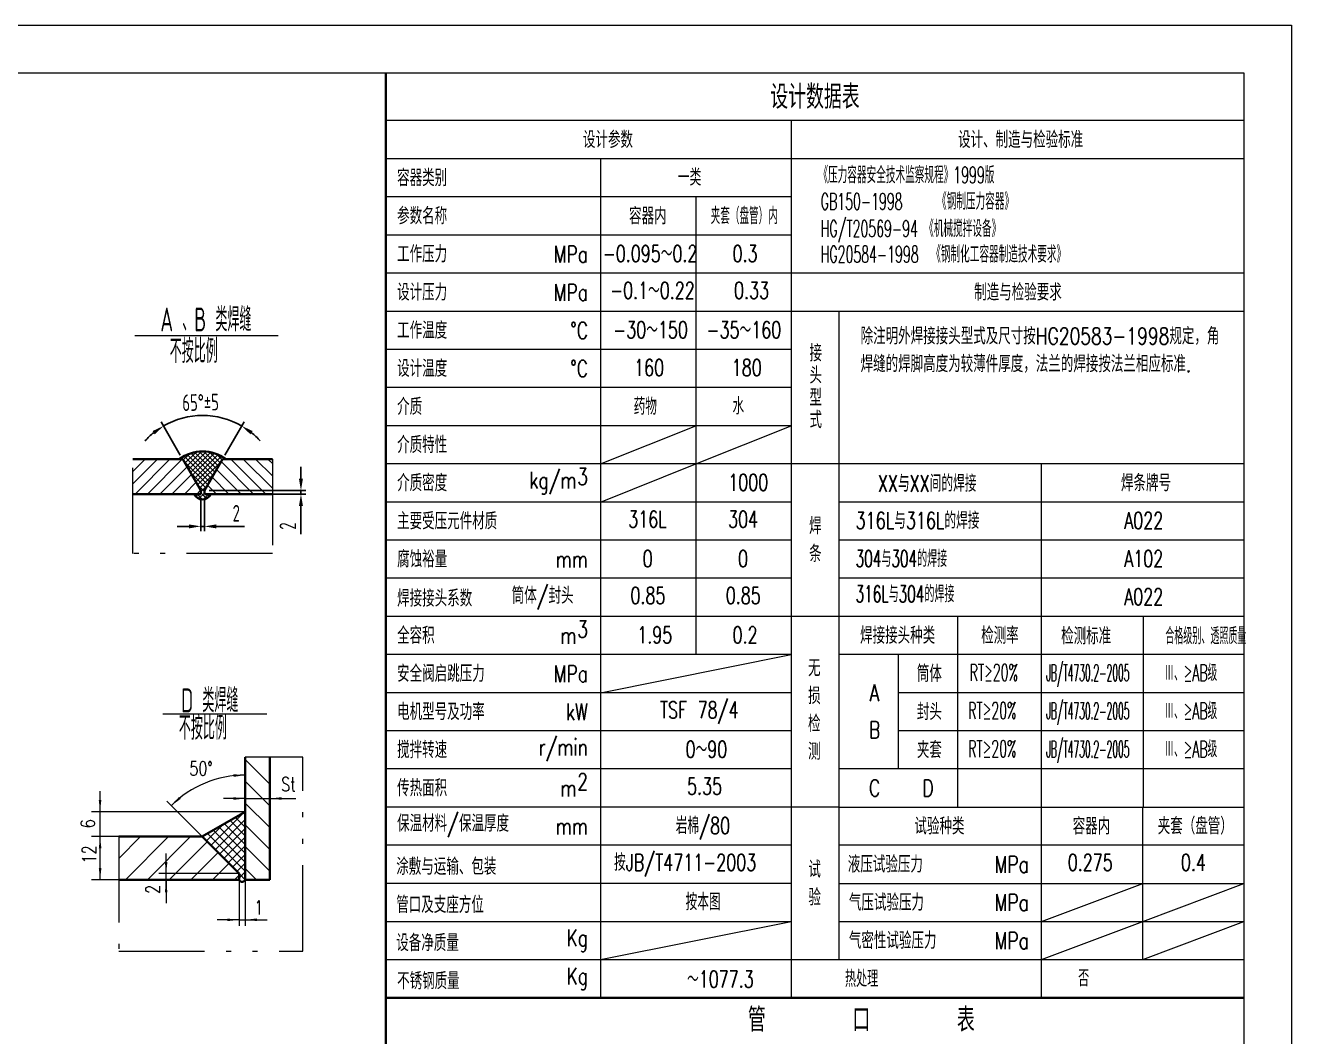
# Model space of a CAD drawing. Header units: millimetres. Extents: x -5840 to 100, y -65 to 8345.
# Drawn here: x -2557 to 100, y 6224 to 8345 of the extents above; entities that cross this region are included whole.
import ezdxf
from ezdxf.enums import TextEntityAlignment as Align

# ---------------------------------------------------------------- set-up
doc = ezdxf.new("R2010")
doc.units = ezdxf.units.MM
doc.linetypes.add('ACAD_ISO12W100', pattern=[22.4, 12, -3, 0.7, -3, 0.7, -3])
doc.layers.get('Defpoints').update_dxf_attribs({"color": 2})
for name, color, linetype, lineweight in [('中粗线', 4, 'Continuous', 35), ('双点划线', 3, 'ACAD_ISO12W100', 18), ('文本', 7, 'Continuous', 18), ('标注', 7, 'Continuous', 18), ('细实线', 7, 'Continuous', 18)]:
    doc.layers.add(name, color=color, linetype=linetype, lineweight=lineweight)
doc.styles.add('HGCAD', font='gbenor.shx', dxfattribs={"width": 0.75, "bigfont": 'gbcbig.shx'})
doc.styles.add('HZ', font='txt', dxfattribs={"width": 0.75, "bigfont": 'hztxt'})
doc.styles.add('HZTXT', font='TXT.SHX', dxfattribs={"width": 0.75, "bigfont": 'HZTXT'})
doc.styles.add('汉字', font='romans.shx', dxfattribs={"width": 0.7, "height": 3, "bigfont": 'hzdx.shx'})
doc.dimstyles.new('HGCAD$0', dxfattribs={"dimscale": 15, "dimtxt": 3.5, "dimasz": 2.5, "dimexe": 1, "dimexo": 1, "dimgap": 1, "dimtad": 1, "dimdec": 0, "dimdsep": 46, "dimtxsty": 'HGCAD', "dimcen": 0, "dimadec": 0, "dimazin": 0, "dimtfac": 1, "dimtmove": 0, "dimatfit": 0, "dimfxl": 0, "dimarcsym": 0})
doc.dimstyles.new('HGCAD$2', dxfattribs={"dimscale": 15, "dimtxt": 3.5, "dimasz": 2.5, "dimexe": 1, "dimexo": 1, "dimgap": 1, "dimtad": 2, "dimtih": 1, "dimdec": 0, "dimdsep": 46, "dimtxsty": 'HGCAD', "dimcen": 0, "dimadec": 0, "dimazin": 0, "dimtfac": 1, "dimtmove": 0, "dimatfit": 0, "dimfxl": 0, "dimarcsym": 0})

# ---------------------------------------------------------------- blocks, each defined once
blk = doc.blocks.new('HGCAD#HGTFTK~A1Z~HGCAD图框')
at = {"layer": '细实线', "color": 7}
blk.add_lwpolyline([(10, -10), (-584, -10), (-584, 831), (10, 831)], close=True, dxfattribs=at)
at = {"layer": '细实线', "color": 2}
blk.add_lwpolyline([(0, 0), (-559, 0), (-559, 821), (0, 821)], close=True, dxfattribs=at)
blk = doc.blocks.new('*D45')
at = {"layer": 'Defpoints', "color": 0, "ltscale": 10}
for p in [(-2156.2, 7524.1), (-2226.4, 7434.9), (-2143, 7434.9), (-2188.3, 7369), (-2181, 7369)]:
    blk.add_point(p, dxfattribs=at)
at = {"layer": '标注', "color": 0, "lineweight": -2, "ltscale": 10}
for p, q in [((-2231.4, 7443.6), (-2271.6, 7513.3)), ((-2138, 7443.6), (-2097.7, 7513.3))]:
    blk.add_line(p, q, dxfattribs=at)
for start, end in [(59.9999, 120.0001), (128.7473, 137.4946), (42.5054, 51.2527)]:
    blk.add_arc((-2184.7, 7362.7), 163.9, start, end, dxfattribs=at)
at = {"layer": '标注', "color": 0, "ltscale": 10}
for points in [[(-2289.6, 7494), (-2284.9, 7487.1), (-2266.6, 7504.7)], [(-2084.4, 7487.1), (-2079.7, 7494), (-2102.7, 7504.7)]]:
    blk.add_solid(points, dxfattribs=at)
at = {"layer": '标注', "color": 0, "ltscale": 10, "insert": (-2188.9, 7554.1), "char_height": 35, "attachment_point": 5, "rotation": 1.2705, "style": 'HGCAD'}
blk.add_mtext('65%%D%%P5', dxfattribs=at)
blk = doc.blocks.new('*D46')
at = {"layer": 'Defpoints', "color": 0, "ltscale": 10}
for p in [(-2188.3, 7361.7), (-2181, 7361.7), (-2181, 7294)]:
    blk.add_point(p, dxfattribs=at)
at = {"layer": '标注', "color": 0, "lineweight": -2, "ltscale": 10}
for p, q in [((-2188.3, 7351.7), (-2188.3, 7284)), ((-2181, 7351.7), (-2181, 7284)), ((-2213.3, 7294), (-2238.3, 7294)), ((-2188.3, 7294), (-2181, 7294)), ((-2156, 7294), (-2096.9, 7294))]:
    blk.add_line(p, q, dxfattribs=at)
at = {"layer": '标注', "color": 0, "ltscale": 10}
for points in [[(-2213.3, 7298.1), (-2213.3, 7289.8), (-2188.3, 7294)], [(-2156, 7298.1), (-2156, 7289.8), (-2181, 7294)]]:
    blk.add_solid(points, dxfattribs=at)
at = {"layer": '标注', "color": 0, "ltscale": 10, "insert": (-2114, 7321.5), "char_height": 35, "attachment_point": 5, "style": 'HGCAD'}
blk.add_mtext('2', dxfattribs=at)
blk = doc.blocks.new('*D47')
at = {"layer": 'Defpoints', "color": 0, "ltscale": 10}
for p in [(-2181, 7369), (-2181, 7361.7), (-1978.4, 7361.7)]:
    blk.add_point(p, dxfattribs=at)
at = {"layer": '标注', "color": 0, "lineweight": -2, "ltscale": 10}
for p, q in [((-1978.4, 7394), (-1978.4, 7419)), ((-2171, 7369), (-1968.4, 7369)), ((-2171, 7361.7), (-1968.4, 7361.7)), ((-1978.4, 7369), (-1978.4, 7361.7)), ((-1978.4, 7336.7), (-1978.4, 7277.6))]:
    blk.add_line(p, q, dxfattribs=at)
at = {"layer": '标注', "color": 0, "ltscale": 10}
for points in [[(-1982.6, 7394), (-1974.2, 7394), (-1978.4, 7369)], [(-1982.6, 7336.7), (-1974.2, 7336.7), (-1978.4, 7361.7)]]:
    blk.add_solid(points, dxfattribs=at)
at = {"layer": '标注', "color": 0, "ltscale": 10, "insert": (-2005.9, 7294.7), "char_height": 35, "attachment_point": 5, "rotation": 90, "style": 'HGCAD'}
blk.add_mtext('2', dxfattribs=at)

msp = doc.modelspace()

# ---------------------------------------------------------------- linework, layer by layer
at = {"layer": 'Defpoints', "color": 0, "linetype": 'ByBlock'}
for p in [(-2331.1, 7434.9), (-2226.4, 7434.9), (-2143, 7434.9), (-2331.1, 7361.7), (-2188.3, 7369), (-2188.3, 7361.7), (-2181, 7369), (-2181, 7361.7), (-2104.6, 7369), (-2038.2, 7361.7)]:
    msp.add_point(p, dxfattribs=at)
at = {"layer": '中粗线'}
for p, q in [((-1800, 8245.1), (-1800, 4733.3)), ((-2226.4, 7434.9), (-2331.1, 7434.9)), ((-2188.3, 7369), (-2226.4, 7434.9)), ((-2181, 7369), (-2143, 7434.9)), ((-2143, 7434.9), (-2038.2, 7434.9)), ((-2331.1, 7361.7), (-2188.3, 7361.7)), ((-2188.3, 7361.7), (-2188.3, 7369)), ((-2181, 7361.7), (-2181, 7369)), ((-2038.2, 7361.7), (-2181, 7361.7)), ((-2095.3, 6552.7), (-2095.6, 6809.8)), ((-2043.6, 6552.7), (-2043.6, 6809.8)), ((-2095.5, 6695.3), (-2185.7, 6643.1)), ((-2185.7, 6643.1), (-2360.4, 6643.1)), ((-2108.2, 6565.6), (-2185.7, 6643.1)), ((-2108.2, 6552.7), (-2108.2, 6565.6)), ((-2360.4, 6552.7), (-2108.2, 6552.7)), ((-2095.3, 6552.7), (-2043.6, 6552.7)), ((-1800, 6305.1), (0, 6305.1))]:
    msp.add_line(p, q, dxfattribs=at)
for centre, radius, start, end in [((-2184.7, 7369.6), 81.7, 53.1301, 126.8699), ((-2184.7, 7370.2), 19.6, 205.6959, 334.3041), ((-2101.8, 6555.3), 6.97, 202.4306, 337.5694)]:
    msp.add_arc(centre, radius, start, end, dxfattribs=at)
at = {"layer": '双点划线', "ltscale": 15}
for p, q in [((-2331.3, 7237.1), (-2331.3, 7435.5)), ((-2038.2, 7434.9), (-2038.2, 7237.1)), ((-2038.2, 7237.1), (-2331.3, 7237.1)), ((-1974.1, 6809.8), (-2095.6, 6809.8)), ((-1974.1, 6403.2), (-1974.1, 6809.8)), ((-2360.4, 6643.1), (-2360.4, 6403.2)), ((-2360.4, 6403.2), (-1974.1, 6403.2))]:
    msp.add_line(p, q, dxfattribs=at)
at = {"layer": '文本'}
for p, q in [((0, 8145.1), (-1800, 8145.1)), ((-950, 8145.1), (-950, 6305.1)), ((0, 8065.1), (-1800, 8065.1)), ((-1350, 8065.1), (-1350, 6305.1)), ((-950, 7985.1), (-1800, 7985.1)), ((-1150, 7985.1), (-1150, 7025.1)), ((-950, 7905.1), (-1800, 7905.1)), ((0, 7825.1), (-1800, 7825.1)), ((-950, 7745.1), (-1800, 7745.1)), ((0, 7745.1), (-950, 7745.1)), ((-850, 7745.1), (-850, 6385.1)), ((-950, 7665.1), (-1800, 7665.1)), ((-950, 7585.1), (-1800, 7585.1)), ((-950, 7505.1), (-1800, 7505.1)), ((-1350, 7425.1), (-1150, 7505.1)), ((-1150, 7425.1), (-950, 7505.1)), ((-850, 7425.1), (-1800, 7425.1)), ((0, 7425.1), (-850, 7425.1)), ((-425, 6305.1), (-425, 7425.1)), ((-950, 7345.1), (-1800, 7345.1)), ((0, 7345.1), (-850, 7345.1)), ((-950, 7265.1), (-1800, 7265.1)), ((0, 7265.1), (-850, 7265.1)), ((-950, 7185.1), (-1800, 7185.1)), ((0, 7185.1), (-850, 7185.1)), ((-850, 7105.1), (-1800, 7105.1)), ((0, 7105.1), (-850, 7105.1)), ((0, 7105.1), (-850, 7105.1)), ((-600, 6705.1), (-600, 7105.1)), ((-210.7, 6705.1), (-210.7, 7105.1)), ((-950, 7025.1), (-1800, 7025.1)), ((-1350, 6945.1), (-950, 7025.1)), ((0, 7025.1), (-850, 7025.1)), ((0, 7025.1), (-850, 7025.1)), ((-725, 6785.1), (-725, 7025.1)), ((-950, 6945.1), (-1800, 6945.1)), ((0, 6945.1), (-725, 6945.1)), ((-950, 6865.1), (-1800, 6865.1)), ((0, 6865.1), (-725, 6865.1)), ((-950, 6785.1), (-1800, 6785.1)), ((0, 6785.1), (-850, 6785.1)), ((-850, 6705.1), (-1800, 6705.1)), ((-850, 6705.1), (0, 6705.1)), ((-212.5, 6385.1), (-212.5, 6705.1)), ((-950, 6625.1), (-1800, 6625.1)), ((0, 6625.1), (-850, 6625.1)), ((0, 6625.1), (-850, 6625.1)), ((-950, 6545.1), (-1800, 6545.1)), ((-850, 6545.1), (0, 6545.1)), ((-425, 6465.1), (-212.5, 6545.1)), ((-212.5, 6465.1), (0, 6545.1)), ((-1800, 6465.1), (-950, 6465.1)), ((-1350, 6385.1), (-950, 6465.1)), ((-850, 6465.1), (0, 6465.1)), ((-425, 6385.1), (-212.5, 6465.1)), ((-212.5, 6385.1), (0, 6465.1)), ((-1800, 6385.1), (0, 6385.1))]:
    msp.add_line(p, q, dxfattribs=at)
at = {"layer": '文本', "ltscale": 10}
msp.add_line((-1350, 7345.1), (-1150, 7425.1), dxfattribs=at)
at = {"layer": '标注'}
for p, q in [((-2399.8, 6695.3), (-2399.8, 6738.7)), ((-2095.3, 6723.1), (-2141.1, 6723.1)), ((-2095.3, 6723.1), (-2043.6, 6723.1)), ((-2043.7, 6723.1), (-1988.8, 6723.1)), ((-2095.5, 6695.3), (-2417.8, 6695.3)), ((-2399.8, 6643.1), (-2399.8, 6695.3)), ((-2259.7, 6717.2), (-2185.7, 6643.1)), ((-2360.4, 6643.1), (-2417.8, 6643.1)), ((-2399.7, 6552.7), (-2399.7, 6643.1)), ((-2261.2, 6565.6), (-2261.2, 6607.9)), ((-2108.2, 6565.6), (-2276.7, 6565.6)), ((-2261.2, 6552.7), (-2261.2, 6565.6)), ((-2360.4, 6552.7), (-2417.8, 6552.7)), ((-2261.2, 6526.8), (-2261.2, 6552.7)), ((-2261.2, 6550.8), (-2261.2, 6503.9)), ((-2108.2, 6552.7), (-2108.2, 6455.8)), ((-2095.3, 6552.7), (-2095.3, 6455.8)), ((-2108.1, 6468.6), (-2154.2, 6468.6)), ((-2108.2, 6468.7), (-2095.3, 6468.7)), ((-2095.3, 6468.6), (-2049.2, 6468.6))]:
    msp.add_line(p, q, dxfattribs=at)
for points in [[(-2095.3, 6772.3, 0, 5.45, 0), (-2119.8, 6771.2, 5.45, 5.45, 0)], [(-2399.8, 6695.3, 0, 5.45, 0), (-2399.8, 6719.9, 5.45, 5.45, 0)], [(-2250.5, 6708, 0, 5.45, 0), (-2232.3, 6724.5, 5.45, 5.45, 0)], [(-2095.3, 6723.1, 0, 5.45, 0), (-2119.9, 6723.1, 5.45, 5.45, 0)], [(-2043.7, 6723.1, 0, 5.45, 0), (-2019.1, 6723.1, 5.45, 5.45, 0)], [(-2399.7, 6643.1, 0, 5.45, 0), (-2399.7, 6618.5, 5.45, 5.45, 0)], [(-2261.2, 6565.6, 0, 5.45, 0), (-2261.2, 6590.1, 5.45, 5.45, 0)], [(-2399.7, 6552.7, 0, 5.45, 0), (-2399.7, 6577.2, 5.45, 5.45, 0)], [(-2261.2, 6550.8, 0, 5.45, 0), (-2261.2, 6526.3, 5.45, 5.45, 0)], [(-2108.2, 6468.6, 0, 5.45, 0), (-2132.8, 6468.6, 5.45, 5.45, 0)], [(-2095.3, 6468.7, 0, 5.45, 0), (-2070.8, 6468.7, 5.45, 5.45, 0)]]:
    msp.add_lwpolyline(points, format="xyseb", dxfattribs=at)
msp.add_arc((-2095.3, 6552.7), 219.6, 90, 135, dxfattribs=at)
at = {"layer": '细实线'}
for p, q in [((-2326.9, 7694.6), (-2026.3, 7694.6)), ((-2214.4, 7444.4), (-2225.4, 7433.3)), ((-2222.8, 7440.3), (-2170.2, 7387.7)), ((-2221.7, 7426.7), (-2199.8, 7448.6)), ((-2187.2, 7450.8), (-2217.9, 7420.2)), ((-2166.4, 7394.3), (-2215.8, 7443.7)), ((-2214.1, 7413.6), (-2177.7, 7450)), ((-2168.9, 7448.5), (-2210.3, 7407)), ((-2208.8, 7447), (-2162.7, 7400.9)), ((-2206.5, 7400.5), (-2160.1, 7446.9)), ((-2153.1, 7443.5), (-2202.7, 7393.9)), ((-2158.9, 7407.4), (-2200, 7448.6)), ((-2198.9, 7387.3), (-2146.2, 7440.1)), ((-2191.2, 7450.1), (-2155.1, 7414)), ((-2151.3, 7420.6), (-2181.4, 7450.7)), ((-2168.8, 7448.5), (-2147.5, 7427.1)), ((-2143.7, 7433.7), (-2153.8, 7443.8)), ((-2305.1, 7434.9), (-2331.1, 7408.9)), ((-2331.1, 7383), (-2279.2, 7434.9)), ((-2253.3, 7434.9), (-2326.5, 7361.7)), ((-2300.6, 7361.7), (-2227.4, 7434.9)), ((-2217.3, 7419.2), (-2274.7, 7361.7)), ((-2227.8, 7434.9), (-2229.7, 7436.9)), ((-2174, 7381.2), (-2224.5, 7431.6)), ((-2145.7, 7430.2), (-2195.1, 7380.8)), ((-2155.5, 7413.3), (-2103.9, 7361.7)), ((-2078, 7361.7), (-2146, 7429.8)), ((-2139.2, 7436.7), (-2141, 7434.9)), ((-2125.3, 7434.9), (-2052.1, 7361.7)), ((-2038.2, 7373.8), (-2099.4, 7434.9)), ((-2073.5, 7434.9), (-2038.2, 7399.7)), ((-2038.2, 7425.6), (-2047.6, 7434.9)), ((-2248.9, 7361.7), (-2207.8, 7402.8)), ((-2198.3, 7386.4), (-2223, 7361.7)), ((-2210.3, 7407.1), (-2177.8, 7374.6)), ((-2191.3, 7374.2), (-2159.9, 7405.7)), ((-2129.7, 7361.7), (-2164.9, 7396.9)), ((-2193.3, 7361.7), (-2198.6, 7356.4)), ((-2197.1, 7361.7), (-2188.9, 7369.9)), ((-2181, 7367.5), (-2196.2, 7382.6)), ((-2185.1, 7350.6), (-2196.1, 7361.7)), ((-2192.5, 7352.2), (-2181, 7363.7)), ((-2174, 7381.2), (-2188.3, 7366.8)), ((-2188.3, 7364.3), (-2176.5, 7352.4)), ((-2172.6, 7361.7), (-2183.7, 7350.7)), ((-2170.5, 7356.7), (-2175.4, 7361.7)), ((-2174.4, 7380.5), (-2155.6, 7361.7)), ((-2268.1, 6900.7), (-2049.9, 6900.7)), ((-2095.6, 6805.2), (-2043.6, 6753.3)), ((-2043.6, 6707.6), (-2095.5, 6759.5)), ((-2095.3, 6713.6), (-2043.6, 6662)), ((-2142.5, 6668.1), (-2176.6, 6634)), ((-2167.5, 6624.8), (-2099.2, 6693.2)), ((-2095.3, 6678.8), (-2158.4, 6615.7)), ((-2095.3, 6626.8), (-2138.8, 6670.3)), ((-2127.2, 6677), (-2095.3, 6645)), ((-2095.3, 6663.3), (-2115.6, 6683.6)), ((-2314.7, 6643.1), (-2360.4, 6597.4)), ((-2346.3, 6552.7), (-2255.9, 6643.1)), ((-2210.2, 6643.1), (-2300.6, 6552.7)), ((-2174.3, 6649.7), (-2095.3, 6570.6)), ((-2095.8, 6590.2), (-2162.2, 6656.7)), ((-2150.4, 6663.6), (-2095.3, 6608.5)), ((-2149.2, 6606.6), (-2095.3, 6660.5)), ((-2095.3, 6642.2), (-2140.1, 6597.4)), ((-2043.6, 6616.3), (-2095.3, 6668)), ((-2254.9, 6552.7), (-2175.1, 6632.5)), ((-2130.9, 6588.3), (-2095.3, 6623.9)), ((-2095.3, 6622.3), (-2043.6, 6570.6)), ((-2152.3, 6609.6), (-2209.3, 6552.7)), ((-2095.3, 6605.7), (-2121.8, 6579.2)), ((-2163.6, 6552.7), (-2129.5, 6586.8)), ((-2108.2, 6562.4), (-2117.9, 6552.7)), ((-2112.7, 6570), (-2095.3, 6587.4)), ((-2095.3, 6569.1), (-2108.2, 6556.2)), ((-2107.4, 6564.8), (-2095.3, 6552.7)), ((-2071.4, 6552.7), (-2095.3, 6576.6))]:
    msp.add_line(p, q, dxfattribs=at)

# ---------------------------------------------------------------- block references
at = {"layer": '中粗线', "ltscale": 10, "xscale": 10, "yscale": 10, "zscale": 10}
msp.add_blockref('HGCAD#HGTFTK~A1Z~HGCAD图框', (0, 35.1), dxfattribs=at)

# ---------------------------------------------------------------- texts
at = {"layer": '文本'}
for s, height, style, width, p in [('《压力容器安全技术监察规程》1999版', 35, '汉字', 0.55, (-892.8, 8013.7)), ('一类', 35, 'HZTXT', 0.7, (-1187.5, 8008.8)), ('GB150-1998    《钢制压力容器》', 35, '汉字', 0.55, (-887.9, 7958.2)), ('HG/T20569-94 《机械搅拌设备》', 35, '汉字', 0.55, (-887.9, 7901.1)), ('-0.095～0.2', 35, 'HZTXT', 0.7, (-1345.3, 7848.8)), ('0.3', 35, 'HZTXT', 0.7, (-1073, 7848.8)), ('HG20584-1998  《钢制化工容器制造技术要求》', 35, '汉字', 0.55, (-887.9, 7847.4)), ('-0.1～0.22', 35, 'HZTXT', 0.7, (-1330, 7771.5)), ('0.33', 35, 'HZTXT', 0.7, (-1069.9, 7771.5)), ('-30～150', 35, 'HZTXT', 0.7, (-1323.2, 7688.8)), ('-35～160', 35, 'HZTXT', 0.7, (-1127.5, 7688.8)), ('160', 35, 'HZTXT', 0.7, (-1279.4, 7609.5)), ('180', 35, 'HZTXT', 0.7, (-1074.8, 7609.5)), ('药物', 35, 'HZTXT', 0.7, (-1280.5, 7527.9)), ('水', 35, 'HZTXT', 0.7, (-1073, 7528.8)), ('1000', 35, 'HZTXT', 0.7, (-1082, 7368.8)), ('XX与XX间的焊接', 35, 'HZTXT', 0.7, (-767.8, 7366.6)), ('316L', 35, 'HZTXT', 0.7, (-1291.9, 7291.5)), ('304', 35, 'HZTXT', 0.7, (-1082.3, 7291.5)), ('316L与316L的焊接', 35, 'HZTXT', 0.7, (-814.7, 7288.8)), ('A022', 35, 'HZTXT', 0.7, (-251.2, 7288.8)), ('0', 35, 'HZTXT', 0.7, (-1261.5, 7208.8)), ('0', 35, 'HZTXT', 0.7, (-1061.5, 7208.8)), ('304与304的焊接', 35, 'HZTXT', 0.6, (-814.7, 7208.8)), ('A102', 35, 'HZTXT', 0.7, (-251.2, 7208.8)), ('316L与304的焊接', 35, 'HZTXT', 0.6, (-814.7, 7134.7)), (' 焊接接头系数', 35, 'HZTXT', 0.75, (-1800, 7125.6)), ('0.85', 35, 'HZTXT', 0.7, (-1287.3, 7131.5)), ('0.85', 35, 'HZTXT', 0.7, (-1087.3, 7131.5)), ('A022', 35, 'HZTXT', 0.7, (-251.2, 7128.8)), ('1.95', 35, 'HZTXT', 0.7, (-1273, 7048.8)), ('0.2', 35, 'HZTXT', 0.7, (-1073, 7048.8)), ('检测标准', 35, 'HZTXT', 0.75, (-383.6, 7046.4)), ('合格级别、透照质量', 35, 'HZTXT', 0.4, (-165.1, 7046.7)), ('RT≥20%%%', 35, 'HZTXT', 0.55, (-575.6, 6970)), ('JB/T4730.2-2005', 35, '汉字', 0.4, (-414.8, 6969.4)), ('Ⅲ、≥AB级', 35, '汉字', 0.55, (-167.1, 6969.4)), ('TSF 78/4', 35, 'HZTXT', 0.7, (-1224.9, 6891.5)), ('RT≥20%%%', 35, 'HZTXT', 0.55, (-578.7, 6890)), ('JB/T4730.2-2005', 35, '汉字', 0.4, (-414.8, 6889.4)), ('Ⅲ、≥AB级', 35, '汉字', 0.55, (-167.1, 6889.4)), ('0～90', 35, 'HZTXT', 0.7, (-1171.4, 6808.8)), ('RT≥20%%%', 35, 'HZTXT', 0.55, (-578.7, 6810)), ('JB/T4730.2-2005', 35, '汉字', 0.4, (-414.8, 6809.4)), ('Ⅲ、≥AB级', 35, '汉字', 0.55, (-167.1, 6809.4)), ('5.35', 35, 'HZTXT', 0.7, (-1168.4, 6731.5)), ('岩棉/80', 35, 'HZTXT', 0.7, (-1192.1, 6648.8)), ('按JB/T4711-2003', 35, 'HZTXT', 0.7, (-1321.6, 6571.5)), ('0.275', 35, '汉字', 0.7, (-369.7, 6571.5)), ('0.4', 35, '汉字', 0.7, (-132.4, 6571.5)), ('按本图', 35, 'HZTXT', 0.7, (-1171.4, 6488.8)), ('～1077.3', 35, 'HZTXT', 0.7, (-1168.4, 6326.7)), ('否', 35, '汉字', 0.7, (-348, 6328.8)), ('   管     口     表', 50, 'HZTXT', 0.75, (-1149.6, 6233.8))]:
    msp.add_text(s, height=height, dxfattribs=dict(at, style=style, width=width)).set_placement(p)
for s, insert, char_height, width, attachment_point, style in [('设计数据表', (-900, 8194.9), 50, 1400, 5, 'HZTXT'), ('设计参数', (-1334.3, 8105.1), 35, 700, 5, 'HZTXT'), ('设计、制造与检验标准', (-468.6, 8105.1), 35, 700, 5, 'HZTXT'), (' 容器类别', (-1800, 8025.1), 35, 450, 4, 'HZTXT'), (' 参数名称', (-1800, 7945.1), 35, 450, 4, 'HZTXT'), ('容器内', (-1250.7, 7945.1), 35, 150, 5, 'HZTXT'), ('{\\W0.5;夹套（盘管）内}', (-1048.4, 7945.1), 35, 288.666, 5, 'HZTXT'), (' 工作压力    ', (-1800, 7865.1), 35, 450, 4, 'HZTXT'), ('MPa', (-1376.2, 7864.9), 35, 68.6, 6, 'HZTXT'), (' 设计压力    ', (-1800, 7785.1), 35, 450, 4, 'HZTXT'), ('MPa', (-1376.2, 7784.9), 35, 68.6, 6, 'HZTXT'), ('制造与检验要求', (-474.2, 7785.1), 35, 700, 5, 'HZTXT'), (' 工作温度 ', (-1800, 7705.1), 35, 450, 4, 'HZTXT'), ('%%DC', (-1376.2, 7704.9), 35, 68.6, 6, 'HZTXT'), ('除注明外焊接接头型式及尺寸按HG20583-1998规定，角焊缝的焊脚高度为较薄件厚度，法兰的焊接按法兰相应标准.', (-804.3, 7710.7), 35, 762.657, 1, 'HZTXT'), (' 设计温度 {\\H0.8438x;    }  ', (-1800, 7625.1), 35, 450, 4, 'HZTXT'), ('%%DC', (-1376.2, 7624.9), 35, 68.6, 6, 'HZTXT'), (' 介质', (-1800, 7545.1), 35, 450, 4, 'HZTXT'), (' 介质特性', (-1800, 7465.1), 35, 450, 4, 'HZTXT'), ('kg/m', (-1400.1, 7384.9), 35, 68.6, 6, 'HZTXT'), ('3', (-1376.2, 7398.4), 35, 68.6, 6, 'HZTXT'), (' 介质密度', (-1800, 7385.1), 35, 450, 4, 'HZTXT'), ('焊条牌号', (-205.6, 7385.1), 35, 700, 5, 'HZTXT'), (' 主要受压元件材质', (-1800, 7305.1), 35, 450, 4, 'HZTXT'), ('焊\\P条', (-899.2, 7265.9), 35, 130.834, 5, 'HZTXT'), (' 腐蚀裕量   ', (-1800, 7225.1), 35, 450, 4, 'HZTXT'), ('mm', (-1376.2, 7224.9), 35, 68.6, 6, 'HZTXT'), ('筒体/封头 ', (-1536.2, 7143.1), 35, 450, 4, 'HZTXT'), ('3', (-1376.2, 7078.4), 35, 68.6, 6, 'HZTXT'), (' 全容积', (-1800, 7065.1), 35, 450, 4, 'HZTXT'), ('m', (-1400.1, 7064.9), 35, 68.6, 6, 'HZTXT'), ('焊接接头种类', (-726.6, 7065.1), 35, 242.055, 5, 'HZTXT'), ('检测率', (-512, 7065.1), 35, 242.055, 5, 'HZTXT'), ('无\\P损\\P检\\P测', (-901.4, 6909.3), 35, 84.101, 5, 'HZTXT'), (' 安全阀启跳压力', (-1800, 6985.1), 35, 450, 4, 'HZTXT'), ('MPa', (-1376.2, 6984.9), 35, 68.6, 6, 'HZTXT'), ('筒体', (-660, 6985.1), 35, 242.055, 5, 'HZTXT'), ('A', (-774.9, 6944.6), 35, 113.901, 5, 'HZTXT'), (' 电机型号及功率', (-1800, 6905.1), 35, 450, 4, 'HZTXT'), ('kW', (-1376.2, 6904.9), 35, 68.6, 6, 'HZTXT'), ('封头', (-660, 6905.1), 35, 242.055, 5, 'HZTXT'), ('B', (-774.9, 6867.1), 35, 113.901, 5, 'HZTXT'), ('r/min', (-1376.2, 6824.9), 35, 68.6, 6, 'HZTXT'), (' 搅拌转速', (-1800, 6825.1), 35, 450, 4, 'HZTXT'), ('夹套', (-660, 6825.1), 35, 242.055, 5, 'HZTXT'), ('2', (-1376.2, 6758.4), 35, 68.6, 6, 'HZTXT'), (' 传热面积', (-1800, 6745.1), 35, 450, 4, 'HZTXT'), ('m', (-1400.1, 6744.9), 35, 68.6, 6, 'HZTXT'), ('C', (-774.9, 6745.1), 35, 113.901, 5, 'HZTXT'), ('D', (-662.7, 6745.1), 35, 113.901, 5, 'HZTXT'), (' 保温材料/保温厚度    ', (-1800, 6665.1), 35, 450, 4, 'HZTXT'), ('mm', (-1376.2, 6664.9), 35, 68.6, 6, 'HZTXT'), ('试验种类', (-638.9, 6665.1), 35, 420.484, 5, 'HZTXT'), ('容器内', (-320, 6665.1), 35, 420.484, 5, 'HZTXT'), ('夹套（盘管）', (-102.2, 6665.1), 35, 420.484, 5, 'HZTXT'), (' 涂敷与运输、包装    ', (-1801.8, 6580.3), 35, 450, 4, 'HZTXT'), ('试\\P验', (-900.7, 6545.2), 35, 83.195, 5, 'HZTXT'), ('液压试验压力 ', (-831.1, 6585.1), 35, 437.309, 4, 'HZTXT'), ('MPa', (-451.2, 6584.9), 35, 68.6, 6, 'HZTXT'), (' 管口及支座方位    ', (-1801.8, 6500.3), 35, 450, 4, 'HZTXT'), ('气压试验压力      ', (-828.9, 6505.1), 35, 437.309, 4, 'HZTXT'), ('MPa', (-451.2, 6504.9), 35, 68.6, 6, 'HZTXT'), (' 设备净质量    ', (-1801.8, 6420.3), 35, 450, 4, 'HZTXT'), ('Kg', (-1376.2, 6424.9), 35, 68.6, 6, 'HZTXT'), ('气密性试验压力    ', (-828.9, 6425.1), 35, 437.309, 4, 'HZTXT'), ('MPa', (-451.2, 6424.9), 35, 68.6, 6, 'HZTXT'), ('不锈钢质量    ', (-1776.6, 6340.4), 35, 450, 4, 'HZTXT'), ('Kg', (-1376.2, 6344.9), 35, 68.6, 6, 'HZTXT'), ('热处理', (-802.2, 6345.1), 35, 184.436, 5, '汉字')]:
    msp.add_mtext(s, dxfattribs=dict(at, insert=insert, char_height=char_height, width=width, attachment_point=attachment_point, style=style))
at = {"layer": '文本', "insert": (-898.4, 7587.5), "char_height": 35, "width": 80, "attachment_point": 5, "line_spacing_factor": 0.8, "style": 'HZTXT'}
msp.add_mtext('接\\P头\\P型\\P式', dxfattribs=at)
at = {"layer": '标注', "ltscale": 10, "style": 'HGCAD', "width": 0.7}
for s, p in [('A 、B 类焊缝', (-2177.8, 7730.7)), ('D 类焊缝', (-2169.8, 6931.6))]:
    msp.add_text(s, height=50, dxfattribs=at).set_placement(p, align=Align.MIDDLE)
for p in [(-2253.7, 7661.8), (-2234.5, 6871.4)]:
    msp.add_text('不按比例', height=50, dxfattribs=at).set_placement(p, align=Align.MIDDLE_LEFT)
at = {"layer": '标注', "style": 'HZ', "width": 0.75}
msp.add_text('50%%d', height=29.37, dxfattribs=at).set_placement((-2187.9, 6771.1), align=Align.CENTER)
for s, height, p in [('St', 29.37, (-2019.7, 6738.2)), ('1', 29.4, (-2076.2, 6480.1))]:
    msp.add_text(s, height=height, dxfattribs=at).set_placement(p)
for s, height, p in [('6', 29.4, (-2410.5, 6670.2)), ('12', 29.37, (-2408.1, 6605.9))]:
    msp.add_text(s, height=height, rotation=90, dxfattribs=at).set_placement(p, align=Align.CENTER)
msp.add_text('2', height=29.4, rotation=90, dxfattribs=at).set_placement((-2274.5, 6523.1))

# ---------------------------------------------------------------- dimensions: what is measured, and where the dimension line sits
at = {"layer": '标注', "ltscale": 10}
dim = msp.add_angular_dim_2l(base=(-2156.2, 7524.1), line1=((-2188.3, 7369), (-2226.4, 7434.9)), line2=((-2181, 7369), (-2143, 7434.9)), text='65%%D%%P5', dimstyle='HGCAD$2', override={"dimscale": 10}, dxfattribs=at)
dim.commit()
dim.dimension.update_dxf_attribs({"geometry": '*D45', "text_midpoint": (-2188.3, 7526.6), "dimtype": 162})
dim = msp.add_linear_dim(base=(-1978.4, 7361.7), p1=(-2181, 7369), p2=(-2181, 7361.7), angle=90, text='2', dimstyle='HGCAD$0', override={"dimscale": 10}, dxfattribs=at)
dim.commit()
dim.dimension.update_dxf_attribs({"geometry": '*D47', "text_midpoint": (-2005.9, 7294.7)})
dim = msp.add_linear_dim(base=(-2181, 7294), p1=(-2188.3, 7361.7), p2=(-2181, 7361.7), text='2', dimstyle='HGCAD$0', override={"dimscale": 10}, dxfattribs=at)
dim.commit()
dim.dimension.update_dxf_attribs({"geometry": '*D46', "text_midpoint": (-2114, 7321.5)})

doc.saveas('drawing.dxf')
